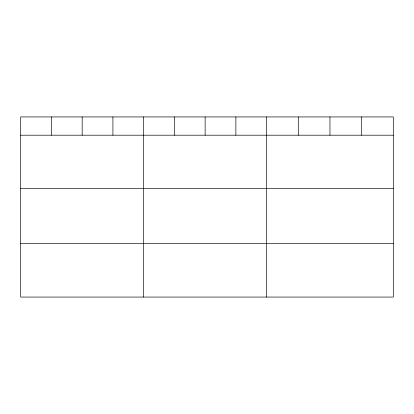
<?xml version="1.0" encoding="UTF-8"?>
<svg xmlns="http://www.w3.org/2000/svg" width="414" height="414" viewBox="0 0 414 414"><rect width="100%" height="100%" fill="white"/><g stroke="black" fill="none" stroke-linecap="round" stroke-linejoin="round"><path stroke-width="0.62" d="M393.3 135.202L393.3 297.066L20.7 297.066L20.7 116.934L393.3 116.934L393.3 135.202L20.7 135.202M20.7 188.618L393.3 188.618M20.7 243.649L393.3 243.649M361.629 116.934L361.629 135.202M329.958 116.934L329.958 135.202M298.287 116.934L298.287 135.202M266.616 116.934L266.616 297.066M235.876 116.934L235.876 135.202M205.137 116.934L205.137 135.202M174.397 116.934L174.397 135.202M143.658 116.934L143.658 297.066M112.918 116.934L112.918 135.202M82.179 116.934L82.179 135.202M51.44 116.934L51.44 135.202"/></g></svg>
